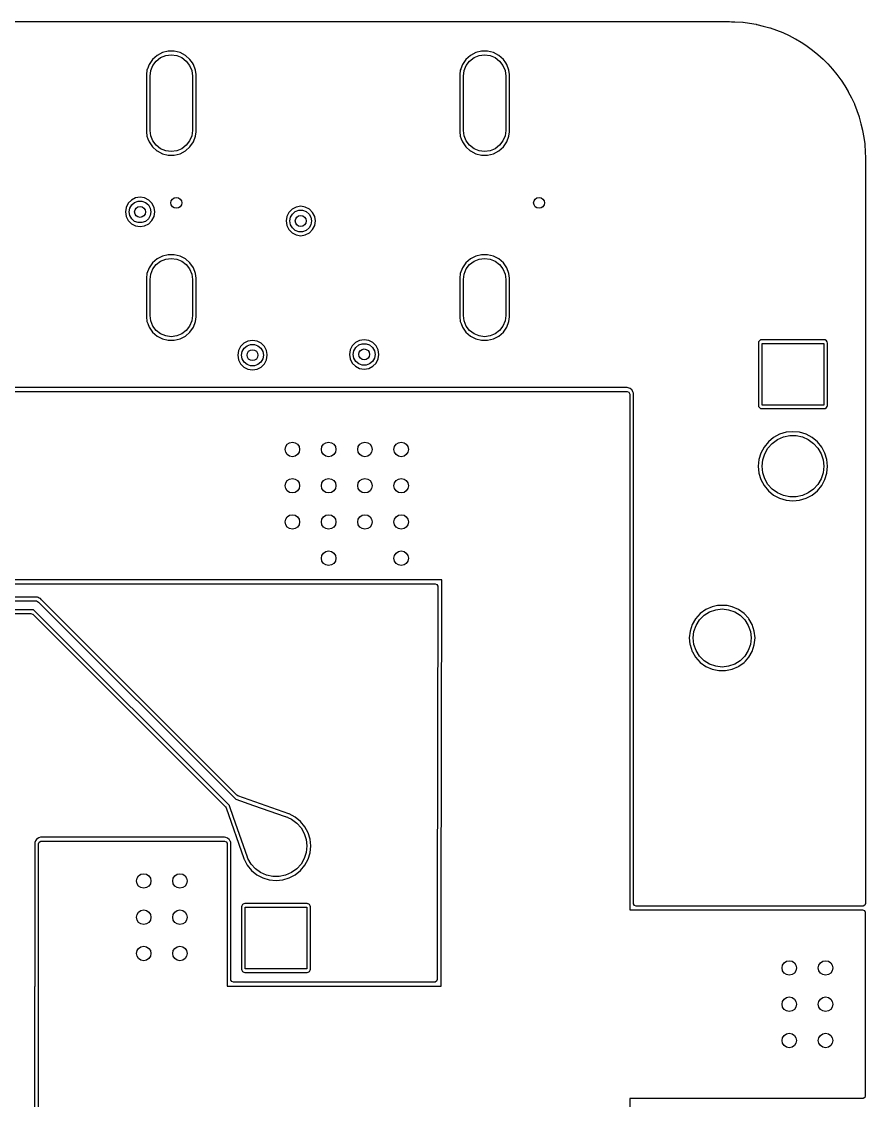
# Model space of a CAD drawing. Extents: x 107 to 211, y -135 to -72.
# Drawn here: x 187.73 to 211, y -101.25 to -71.5 of the extents above; entities that cross this region are included whole.
import ezdxf

# ---------------------------------------------------------------- set-up
doc = ezdxf.new("R2010")
doc.units = 0
doc.layers.add('BLACK', color=7, linetype='CONTINUOUS')

msp = doc.modelspace()

# ---------------------------------------------------------------- linework, layer by layer
at = {"layer": 'BLACK', "linetype": 'CONTINUOUS'}
for p, q in [((185.0795, -71.5005), (207.249089, -71.5005)), ((207.249089, -71.5005), (207.250905, -71.500545)), ((207.250905, -71.500545), (207.303078, -71.503107)), ((207.303078, -71.503107), (207.402672, -71.508)), ((207.402672, -71.508), (207.62313, -71.519555)), ((207.62313, -71.519555), (207.626597, -71.519902)), ((207.626597, -71.519902), (207.805372, -71.546421)), ((207.805372, -71.546421), (207.982656, -71.5745)), ((207.982656, -71.5745), (207.999091, -71.577103)), ((207.999091, -71.577103), (208.002271, -71.577751)), ((208.002271, -71.577751), (208.182425, -71.622877)), ((208.182425, -71.622877), (208.367305, -71.672415)), ((208.367305, -71.672415), (208.370151, -71.673305)), ((208.370151, -71.673305), (208.54698, -71.736575)), ((208.54698, -71.736575), (208.723916, -71.804495)), ((208.723916, -71.804495), (208.72644, -71.805574)), ((208.72644, -71.805574), (208.897266, -71.886368)), ((208.897266, -71.886368), (209.065282, -71.971977)), ((209.065282, -71.971977), (209.067507, -71.973208)), ((209.067507, -71.973208), (209.230199, -72.070722)), ((209.230199, -72.070722), (209.387962, -72.173174)), ((209.387962, -72.173174), (209.389833, -72.174473)), ((209.389833, -72.174473), (209.542557, -72.28774)), ((209.542557, -72.28774), (209.688622, -72.406022)), ((191.343727, -72.544022), (191.24927, -72.680867)), ((191.468185, -72.433763), (191.343727, -72.544022)), ((191.354064, -72.7093), (191.446904, -72.588308)), ((191.446904, -72.588308), (191.567896, -72.495468)), ((191.61541, -72.356494), (191.468185, -72.433763)), ((191.567896, -72.495468), (191.708794, -72.437106)), ((191.615412, -72.356493), (191.61541, -72.356494)), ((191.615415, -72.356492), (191.615412, -72.356493)), ((191.776858, -72.3167), (191.615415, -72.356492)), ((191.708794, -72.437106), (191.859996, -72.4172)), ((191.943134, -72.3167), (191.776858, -72.3167)), ((191.859996, -72.4172), (192.011198, -72.437106)), ((192.104577, -72.356492), (191.943134, -72.3167)), ((192.011198, -72.437106), (192.152096, -72.495468)), ((192.10458, -72.356493), (192.104577, -72.356492)), ((192.104581, -72.356494), (192.10458, -72.356493)), ((192.251806, -72.433763), (192.104581, -72.356494)), ((192.152096, -72.495468), (192.273088, -72.588308)), ((192.376264, -72.544022), (192.251806, -72.433763)), ((192.273088, -72.588308), (192.365928, -72.7093)), ((192.442582, -72.640101), (192.376264, -72.544022)), ((199.983731, -72.544022), (199.889274, -72.680867)), ((200.108189, -72.433763), (199.983731, -72.544022)), ((199.994068, -72.7093), (200.086908, -72.588308)), ((200.086908, -72.588308), (200.2079, -72.495468)), ((200.255414, -72.356494), (200.108189, -72.433763)), ((200.2079, -72.495468), (200.348798, -72.437106)), ((200.255416, -72.356493), (200.255414, -72.356494)), ((200.255419, -72.356492), (200.255416, -72.356493)), ((200.416862, -72.3167), (200.255419, -72.356492)), ((200.348798, -72.437106), (200.5, -72.4172)), ((200.583138, -72.3167), (200.416862, -72.3167)), ((200.5, -72.4172), (200.651202, -72.437106)), ((200.744581, -72.356492), (200.583138, -72.3167)), ((200.651202, -72.437106), (200.7921, -72.495468)), ((200.744584, -72.356493), (200.744581, -72.356492)), ((200.744585, -72.356494), (200.744584, -72.356493)), ((200.89181, -72.433763), (200.744585, -72.356494)), ((200.7921, -72.495468), (200.913092, -72.588308)), ((201.016268, -72.544022), (200.89181, -72.433763)), ((200.913092, -72.588308), (201.005932, -72.7093)), ((201.082586, -72.640101), (201.016268, -72.544022)), ((209.688622, -72.406022), (209.690166, -72.407345)), ((209.690166, -72.407345), (209.830578, -72.534607)), ((209.830578, -72.534607), (209.831871, -72.535838)), ((209.831871, -72.535838), (209.96416, -72.668127)), ((191.190307, -72.836346), (191.175296, -72.959974)), ((191.19031, -72.836335), (191.190307, -72.836346)), ((191.199776, -72.811376), (191.19031, -72.836335)), ((191.201779, -72.806092), (191.199776, -72.811376)), ((191.24927, -72.680867), (191.201779, -72.806092)), ((191.275796, -73.0014), (191.295702, -72.850198)), ((191.295702, -72.850198), (191.354064, -72.7093)), ((192.365928, -72.7093), (192.42429, -72.850198)), ((192.42429, -72.850198), (192.444196, -73.0014)), ((192.470721, -72.680867), (192.442582, -72.640101)), ((192.529683, -72.836337), (192.470721, -72.680867)), ((192.544696, -72.959982), (192.529683, -72.836337)), ((199.830311, -72.836346), (199.8153, -72.959974)), ((199.830314, -72.836335), (199.830311, -72.836346)), ((199.83978, -72.811376), (199.830314, -72.836335)), ((199.841783, -72.806092), (199.83978, -72.811376)), ((199.889274, -72.680867), (199.841783, -72.806092)), ((199.9158, -73.0014), (199.935706, -72.850198)), ((199.935706, -72.850198), (199.994068, -72.7093)), ((201.005932, -72.7093), (201.064294, -72.850198)), ((201.064294, -72.850198), (201.0842, -73.0014)), ((201.110725, -72.680867), (201.082586, -72.640101)), ((201.169687, -72.836337), (201.110725, -72.680867)), ((201.1847, -72.959982), (201.169687, -72.836337)), ((209.96416, -72.668127), (209.965394, -72.669423)), ((209.965394, -72.669423), (210.092649, -72.809827)), ((210.092649, -72.809827), (210.093976, -72.811376)), ((210.093976, -72.811376), (210.212259, -72.957442)), ((191.175296, -72.959974), (191.175296, -74.541425)), ((191.275796, -74.5), (191.275796, -73.0014)), ((192.444196, -73.0014), (192.444196, -74.5)), ((192.544696, -74.541418), (192.544696, -72.959982)), ((199.8153, -72.959974), (199.8153, -74.541425)), ((199.9158, -74.5), (199.9158, -73.0014)), ((201.0842, -73.0014), (201.0842, -74.5)), ((201.1847, -74.541418), (201.1847, -72.959982)), ((210.212259, -72.957442), (210.325512, -73.110146)), ((210.325512, -73.110146), (210.326824, -73.112036)), ((210.326824, -73.112036), (210.429277, -73.2698)), ((210.429277, -73.2698), (210.52679, -73.432491)), ((210.52679, -73.432491), (210.528021, -73.434716)), ((210.528021, -73.434716), (210.613635, -73.602742)), ((210.613635, -73.602742), (210.694414, -73.773535)), ((210.694414, -73.773535), (210.695509, -73.776096)), ((210.695509, -73.776096), (210.763423, -73.953015)), ((210.763423, -73.953015), (210.826685, -74.129821)), ((210.826685, -74.129821), (210.827588, -74.132711)), ((210.827588, -74.132711), (210.877122, -74.317573)), ((210.877122, -74.317573), (210.922242, -74.497704)), ((191.175296, -74.541425), (191.190307, -74.665053)), ((191.190307, -74.665053), (191.190308, -74.665058)), ((191.190308, -74.665058), (191.190309, -74.665063)), ((191.190309, -74.665063), (191.216207, -74.73335)), ((191.295702, -74.651202), (191.275796, -74.5)), ((191.354064, -74.7921), (191.295702, -74.651202)), ((192.42429, -74.651202), (192.365928, -74.7921)), ((192.444196, -74.5), (192.42429, -74.651202)), ((192.470721, -74.820533), (192.529683, -74.665063)), ((192.529683, -74.665063), (192.544695, -74.541425)), ((192.544695, -74.541425), (192.544696, -74.541418)), ((199.8153, -74.541425), (199.830311, -74.665053)), ((199.830311, -74.665053), (199.830312, -74.665058)), ((199.830312, -74.665058), (199.830313, -74.665063)), ((199.830313, -74.665063), (199.856211, -74.73335)), ((199.935706, -74.651202), (199.9158, -74.5)), ((199.994068, -74.7921), (199.935706, -74.651202)), ((201.064294, -74.651202), (201.005932, -74.7921)), ((201.0842, -74.5), (201.064294, -74.651202)), ((201.110725, -74.820533), (201.169687, -74.665063)), ((201.169687, -74.665063), (201.1847, -74.541418)), ((210.922242, -74.497704), (210.922895, -74.500907)), ((210.922895, -74.500907), (210.95358, -74.694637)), ((191.216207, -74.73335), (191.24927, -74.820532)), ((191.24927, -74.820532), (191.343727, -74.957377)), ((191.343727, -74.957377), (191.466056, -75.06575)), ((191.446904, -74.913092), (191.354064, -74.7921)), ((191.567896, -75.005932), (191.446904, -74.913092)), ((192.273088, -74.913092), (192.152096, -75.005932)), ((192.251807, -75.067636), (192.376266, -74.957375)), ((192.365928, -74.7921), (192.273088, -74.913092)), ((192.376266, -74.957375), (192.470721, -74.820533)), ((199.856211, -74.73335), (199.889274, -74.820532)), ((199.889274, -74.820532), (199.983731, -74.957377)), ((199.983731, -74.957377), (200.10606, -75.06575)), ((200.086908, -74.913092), (199.994068, -74.7921)), ((200.2079, -75.005932), (200.086908, -74.913092)), ((200.913092, -74.913092), (200.7921, -75.005932)), ((200.891811, -75.067636), (201.01627, -74.957375)), ((201.005932, -74.7921), (200.913092, -74.913092)), ((201.01627, -74.957375), (201.110725, -74.820533)), ((210.95358, -74.694637), (210.980094, -74.873383)), ((210.980094, -74.873383), (210.980444, -74.876877)), ((210.980444, -74.876877), (210.992012, -75.097596)), ((191.466056, -75.06575), (191.468185, -75.067636)), ((191.468185, -75.067636), (191.615415, -75.144908)), ((191.708794, -75.064294), (191.567896, -75.005932)), ((191.615415, -75.144908), (191.776858, -75.1847)), ((191.859996, -75.0842), (191.708794, -75.064294)), ((191.776858, -75.1847), (191.776862, -75.1847)), ((191.776862, -75.1847), (191.94313, -75.1847)), ((192.011198, -75.064294), (191.859996, -75.0842)), ((191.94313, -75.1847), (191.943134, -75.1847)), ((191.943134, -75.1847), (192.104577, -75.144908)), ((192.152096, -75.005932), (192.011198, -75.064294)), ((192.104577, -75.144908), (192.251807, -75.067636)), ((200.10606, -75.06575), (200.108189, -75.067636)), ((200.108189, -75.067636), (200.255419, -75.144908)), ((200.348798, -75.064294), (200.2079, -75.005932)), ((200.255419, -75.144908), (200.416862, -75.1847)), ((200.5, -75.0842), (200.348798, -75.064294)), ((200.416862, -75.1847), (200.416866, -75.1847)), ((200.416866, -75.1847), (200.583134, -75.1847)), ((200.651202, -75.064294), (200.5, -75.0842)), ((200.583134, -75.1847), (200.583138, -75.1847)), ((200.583138, -75.1847), (200.744581, -75.144908)), ((200.7921, -75.005932), (200.651202, -75.064294)), ((200.744581, -75.144908), (200.891811, -75.067636)), ((210.992012, -75.097596), (210.999455, -75.249095)), ((210.999455, -75.249095), (210.9995, -75.250911)), ((210.9995, -75.250911), (210.9995, -95.8205)), ((190.761656, -76.421951), (190.671951, -76.511656)), ((190.874698, -76.364353), (190.761656, -76.421951)), ((190.85, -76.490192), (190.947906, -76.454558)), ((191, -76.344508), (190.874698, -76.364353)), ((190.947906, -76.454558), (191.052094, -76.454558)), ((191.125301, -76.364353), (191, -76.344508)), ((191.052094, -76.454558), (191.15, -76.490192)), ((191.125302, -76.364353), (191.125301, -76.364353)), ((191.125304, -76.364354), (191.125302, -76.364353)), ((191.238342, -76.42195), (191.125304, -76.364354)), ((191.32805, -76.511658), (191.238342, -76.42195)), ((190.614353, -76.624698), (190.594508, -76.75)), ((190.594508, -76.75), (190.614353, -76.875301)), ((190.671951, -76.511656), (190.614353, -76.624698)), ((190.7, -76.75), (190.718092, -76.647394)), ((190.718092, -76.852606), (190.7, -76.75)), ((190.718092, -76.647394), (190.770187, -76.557164)), ((190.770187, -76.557164), (190.85, -76.490192)), ((191.15, -76.490192), (191.229813, -76.557164)), ((191.229813, -76.557164), (191.281908, -76.647394)), ((191.281908, -76.647394), (191.3, -76.75)), ((191.3, -76.75), (191.281908, -76.852606)), ((191.385646, -76.624696), (191.32805, -76.511658)), ((191.405492, -76.75), (191.385646, -76.624696)), ((191.385646, -76.875304), (191.405492, -76.75)), ((195.191654, -76.671951), (195.101949, -76.761656)), ((195.304696, -76.614353), (195.191654, -76.671951)), ((195.200185, -76.807164), (195.279998, -76.740192)), ((195.279998, -76.740192), (195.377904, -76.704558)), ((195.429998, -76.594508), (195.304696, -76.614353)), ((195.377904, -76.704558), (195.482092, -76.704558)), ((195.555299, -76.614353), (195.429998, -76.594508)), ((195.482092, -76.704558), (195.579998, -76.740192)), ((195.5553, -76.614353), (195.555299, -76.614353)), ((195.555302, -76.614354), (195.5553, -76.614353)), ((195.66834, -76.67195), (195.555302, -76.614354)), ((195.579998, -76.740192), (195.659811, -76.807164)), ((195.758048, -76.761658), (195.66834, -76.67195)), ((190.614353, -76.875301), (190.614353, -76.875302)), ((190.614353, -76.875302), (190.614354, -76.875304)), ((190.614354, -76.875304), (190.67195, -76.988342)), ((190.67195, -76.988342), (190.761658, -77.07805)), ((190.770187, -76.942836), (190.718092, -76.852606)), ((190.85, -77.009808), (190.770187, -76.942836)), ((190.947906, -77.045442), (190.85, -77.009808)), ((191.052094, -77.045442), (190.947906, -77.045442)), ((191.15, -77.009808), (191.052094, -77.045442)), ((191.229813, -76.942836), (191.15, -77.009808)), ((191.281908, -76.852606), (191.229813, -76.942836)), ((191.238342, -77.07805), (191.316392, -77)), ((191.316392, -77), (191.32805, -76.988342)), ((191.32805, -76.988342), (191.385646, -76.875304)), ((195.044351, -76.874698), (195.024506, -77)), ((195.024506, -77), (195.044351, -77.125301)), ((195.101949, -76.761656), (195.044351, -76.874698)), ((195.129998, -77), (195.14809, -76.897394)), ((195.14809, -77.102606), (195.129998, -77)), ((195.14809, -76.897394), (195.200185, -76.807164)), ((195.659811, -76.807164), (195.711906, -76.897394)), ((195.711906, -76.897394), (195.729998, -77)), ((195.729998, -77), (195.711906, -77.102606)), ((195.815644, -76.874696), (195.758048, -76.761658)), ((195.83549, -77), (195.815644, -76.874696)), ((195.815644, -77.125304), (195.83549, -77)), ((190.761658, -77.07805), (190.874696, -77.135646)), ((190.874696, -77.135646), (191, -77.155492)), ((191, -77.155492), (191.125304, -77.135646)), ((191.125304, -77.135646), (191.238342, -77.07805)), ((195.044351, -77.125301), (195.044351, -77.125302)), ((195.044351, -77.125302), (195.044352, -77.125304)), ((195.044352, -77.125304), (195.101948, -77.238342)), ((195.101948, -77.238342), (195.191656, -77.32805)), ((195.200185, -77.192836), (195.14809, -77.102606)), ((195.191656, -77.32805), (195.304694, -77.385646)), ((195.279998, -77.259808), (195.200185, -77.192836)), ((195.377904, -77.295442), (195.279998, -77.259808)), ((195.482092, -77.295442), (195.377904, -77.295442)), ((195.579998, -77.259808), (195.482092, -77.295442)), ((195.555302, -77.385646), (195.66834, -77.32805)), ((195.659811, -77.192836), (195.579998, -77.259808)), ((195.711906, -77.102606), (195.659811, -77.192836)), ((195.66834, -77.32805), (195.758048, -77.238342)), ((195.758048, -77.238342), (195.815644, -77.125304)), ((195.304694, -77.385646), (195.429998, -77.405492)), ((195.429998, -77.405492), (195.555302, -77.385646)), ((191.776858, -77.9307), (191.615415, -77.970492)), ((191.943134, -77.9307), (191.776858, -77.9307)), ((192.104577, -77.970492), (191.943134, -77.9307)), ((200.416862, -77.9307), (200.255419, -77.970492)), ((200.583138, -77.9307), (200.416862, -77.9307)), ((200.744581, -77.970492), (200.583138, -77.9307)), ((191.343727, -78.158022), (191.24927, -78.294867)), ((191.468185, -78.047763), (191.343727, -78.158022)), ((191.354064, -78.3233), (191.446904, -78.202308)), ((191.446904, -78.202308), (191.567896, -78.109468)), ((191.61541, -77.970494), (191.468185, -78.047763)), ((191.567896, -78.109468), (191.708794, -78.051106)), ((191.615412, -77.970493), (191.61541, -77.970494)), ((191.615415, -77.970492), (191.615412, -77.970493)), ((191.708794, -78.051106), (191.859996, -78.0312)), ((191.859996, -78.0312), (192.011198, -78.051106)), ((192.011198, -78.051106), (192.152096, -78.109468)), ((192.10458, -77.970493), (192.104577, -77.970492)), ((192.104581, -77.970494), (192.10458, -77.970493)), ((192.251806, -78.047763), (192.104581, -77.970494)), ((192.152096, -78.109468), (192.273088, -78.202308)), ((192.376264, -78.158022), (192.251806, -78.047763)), ((192.273088, -78.202308), (192.365928, -78.3233)), ((192.376266, -78.158025), (192.376264, -78.158022)), ((192.470721, -78.294867), (192.376266, -78.158025)), ((199.983731, -78.158022), (199.889274, -78.294867)), ((200.108189, -78.047763), (199.983731, -78.158022)), ((199.994068, -78.3233), (200.086908, -78.202308)), ((200.086908, -78.202308), (200.2079, -78.109468)), ((200.255414, -77.970494), (200.108189, -78.047763)), ((200.2079, -78.109468), (200.348798, -78.051106)), ((200.255416, -77.970493), (200.255414, -77.970494)), ((200.255419, -77.970492), (200.255416, -77.970493)), ((200.348798, -78.051106), (200.5, -78.0312)), ((200.5, -78.0312), (200.651202, -78.051106)), ((200.651202, -78.051106), (200.7921, -78.109468)), ((200.744584, -77.970493), (200.744581, -77.970492)), ((200.744585, -77.970494), (200.744584, -77.970493)), ((200.89181, -78.047763), (200.744585, -77.970494)), ((200.7921, -78.109468), (200.913092, -78.202308)), ((201.016268, -78.158022), (200.89181, -78.047763)), ((200.913092, -78.202308), (201.005932, -78.3233)), ((201.01627, -78.158025), (201.016268, -78.158022)), ((201.110725, -78.294867), (201.01627, -78.158025)), ((191.190307, -78.450346), (191.175296, -78.573974)), ((191.19031, -78.450335), (191.190307, -78.450346)), ((191.24927, -78.294867), (191.19031, -78.450335)), ((191.275796, -78.6154), (191.295702, -78.464198)), ((191.295702, -78.464198), (191.354064, -78.3233)), ((192.365928, -78.3233), (192.42429, -78.464198)), ((192.42429, -78.464198), (192.444196, -78.6154)), ((192.529683, -78.450337), (192.470721, -78.294867)), ((192.544696, -78.573982), (192.529683, -78.450337)), ((199.830311, -78.450346), (199.8153, -78.573974)), ((199.830314, -78.450335), (199.830311, -78.450346)), ((199.889274, -78.294867), (199.830314, -78.450335)), ((199.9158, -78.6154), (199.935706, -78.464198)), ((199.935706, -78.464198), (199.994068, -78.3233)), ((201.005932, -78.3233), (201.064294, -78.464198)), ((201.064294, -78.464198), (201.0842, -78.6154)), ((201.169687, -78.450337), (201.110725, -78.294867)), ((201.1847, -78.573982), (201.169687, -78.450337)), ((191.175296, -78.573974), (191.175296, -79.647425)), ((191.275796, -79.606), (191.275796, -78.6154)), ((192.444196, -78.6154), (192.444196, -79.606)), ((192.544696, -79.647418), (192.544696, -78.573982)), ((199.8153, -78.573974), (199.8153, -79.647425)), ((199.9158, -79.606), (199.9158, -78.6154)), ((201.0842, -78.6154), (201.0842, -79.606)), ((201.1847, -79.647418), (201.1847, -78.573982)), ((191.175296, -79.647425), (191.190307, -79.771053)), ((191.295702, -79.757202), (191.275796, -79.606)), ((192.444196, -79.606), (192.42429, -79.757202)), ((192.529683, -79.771063), (192.544695, -79.647425)), ((192.544695, -79.647425), (192.544696, -79.647418)), ((199.8153, -79.647425), (199.830311, -79.771053)), ((199.935706, -79.757202), (199.9158, -79.606)), ((201.0842, -79.606), (201.064294, -79.757202)), ((201.169687, -79.771063), (201.1847, -79.647418)), ((191.190307, -79.771053), (191.190308, -79.771058)), ((191.190308, -79.771058), (191.190309, -79.771063)), ((191.190309, -79.771063), (191.211921, -79.828048)), ((191.211921, -79.828048), (191.24927, -79.926532)), ((191.24927, -79.926532), (191.343727, -80.063377)), ((191.354064, -79.8981), (191.295702, -79.757202)), ((191.446904, -80.019092), (191.354064, -79.8981)), ((191.567896, -80.111932), (191.446904, -80.019092)), ((192.273088, -80.019092), (192.152096, -80.111932)), ((192.365928, -79.8981), (192.273088, -80.019092)), ((192.42429, -79.757202), (192.365928, -79.8981)), ((192.376266, -80.063375), (192.470721, -79.926533)), ((192.470721, -79.926533), (192.529683, -79.771063)), ((199.830311, -79.771053), (199.830312, -79.771058)), ((199.830312, -79.771058), (199.830313, -79.771063)), ((199.830313, -79.771063), (199.851925, -79.828048)), ((199.851925, -79.828048), (199.889274, -79.926532)), ((199.889274, -79.926532), (199.983731, -80.063377)), ((199.994068, -79.8981), (199.935706, -79.757202)), ((200.086908, -80.019092), (199.994068, -79.8981)), ((200.2079, -80.111932), (200.086908, -80.019092)), ((200.913092, -80.019092), (200.7921, -80.111932)), ((201.005932, -79.8981), (200.913092, -80.019092)), ((201.064294, -79.757202), (201.005932, -79.8981)), ((201.01627, -80.063375), (201.110725, -79.926533)), ((201.110725, -79.926533), (201.169687, -79.771063)), ((191.343727, -80.063377), (191.468185, -80.173636)), ((191.468185, -80.173636), (191.615415, -80.250908)), ((191.708794, -80.170294), (191.567896, -80.111932)), ((191.615415, -80.250908), (191.776858, -80.2907)), ((191.859996, -80.1902), (191.708794, -80.170294)), ((191.776858, -80.2907), (191.776862, -80.2907)), ((191.776862, -80.2907), (191.94313, -80.2907)), ((192.011198, -80.170294), (191.859996, -80.1902)), ((191.94313, -80.2907), (191.943134, -80.2907)), ((191.943134, -80.2907), (192.104577, -80.250908)), ((192.152096, -80.111932), (192.011198, -80.170294)), ((192.104577, -80.250908), (192.251807, -80.173636)), ((192.251807, -80.173636), (192.376266, -80.063375)), ((193.974698, -80.314353), (193.861656, -80.371951)), ((194.1, -80.294508), (193.974698, -80.314353)), ((194.225301, -80.314353), (194.1, -80.294508)), ((194.225302, -80.314353), (194.225301, -80.314353)), ((194.225304, -80.314354), (194.225302, -80.314353)), ((194.338342, -80.37195), (194.225304, -80.314354)), ((197.054696, -80.293753), (196.941654, -80.351351)), ((197.179998, -80.273908), (197.054696, -80.293753)), ((197.305299, -80.293753), (197.179998, -80.273908)), ((197.3053, -80.293753), (197.305299, -80.293753)), ((197.305302, -80.293754), (197.3053, -80.293753)), ((197.41834, -80.35135), (197.305302, -80.293754)), ((199.983731, -80.063377), (200.108189, -80.173636)), ((200.108189, -80.173636), (200.255419, -80.250908)), ((200.348798, -80.170294), (200.2079, -80.111932)), ((200.255419, -80.250908), (200.416862, -80.2907)), ((200.5, -80.1902), (200.348798, -80.170294)), ((200.416862, -80.2907), (200.416866, -80.2907)), ((200.416866, -80.2907), (200.583134, -80.2907)), ((200.651202, -80.170294), (200.5, -80.1902)), ((200.583134, -80.2907), (200.583138, -80.2907)), ((200.583138, -80.2907), (200.744581, -80.250908)), ((200.7921, -80.111932), (200.651202, -80.170294)), ((200.744581, -80.250908), (200.891811, -80.173636)), ((200.891811, -80.173636), (201.01627, -80.063375)), ((208.077542, -80.302543), (208.055331, -80.335786)), ((208.077545, -80.30254), (208.077542, -80.302543)), ((208.110784, -80.280331), (208.077545, -80.30254)), ((208.140102, -80.2745), (208.110784, -80.280331)), ((209.859897, -80.2745), (208.140102, -80.2745)), ((209.859899, -80.2745), (209.859897, -80.2745)), ((209.871559, -80.276819), (209.859899, -80.2745)), ((209.889211, -80.28033), (209.871559, -80.276819)), ((209.889213, -80.280331), (209.889211, -80.28033)), ((209.922456, -80.302542), (209.889213, -80.280331)), ((209.922459, -80.302545), (209.922456, -80.302542)), ((209.944668, -80.335784), (209.922459, -80.302545)), ((193.714353, -80.574698), (193.694508, -80.7)), ((193.771951, -80.461656), (193.714353, -80.574698)), ((193.861656, -80.371951), (193.771951, -80.461656)), ((193.8, -80.7), (193.818092, -80.597394)), ((193.818092, -80.597394), (193.870187, -80.507164)), ((193.870187, -80.507164), (193.95, -80.440192)), ((193.95, -80.440192), (194.047906, -80.404558)), ((194.047906, -80.404558), (194.152094, -80.404558)), ((194.152094, -80.404558), (194.25, -80.440192)), ((194.25, -80.440192), (194.329813, -80.507164)), ((194.329813, -80.507164), (194.381908, -80.597394)), ((194.42805, -80.461658), (194.338342, -80.37195)), ((194.381908, -80.597394), (194.4, -80.7)), ((194.485646, -80.574696), (194.42805, -80.461658)), ((194.502229, -80.6794), (194.485646, -80.574696)), ((196.794351, -80.554098), (196.774506, -80.6794)), ((196.851949, -80.441056), (196.794351, -80.554098)), ((196.941654, -80.351351), (196.851949, -80.441056)), ((196.879998, -80.6794), (196.89809, -80.576794)), ((196.89809, -80.576794), (196.950185, -80.486564)), ((196.950185, -80.486564), (197.029998, -80.419592)), ((197.029998, -80.419592), (197.127904, -80.383958)), ((197.127904, -80.383958), (197.232092, -80.383958)), ((197.232092, -80.383958), (197.329998, -80.419592)), ((197.329998, -80.419592), (197.409811, -80.486564)), ((197.409811, -80.486564), (197.461906, -80.576794)), ((197.508048, -80.441058), (197.41834, -80.35135)), ((197.461906, -80.576794), (197.479998, -80.6794)), ((197.565644, -80.554096), (197.508048, -80.441058)), ((197.58549, -80.6794), (197.565644, -80.554096)), ((208.05533, -80.335788), (208.0495, -80.365102)), ((208.0495, -80.365102), (208.0495, -82.084897)), ((208.055331, -80.335786), (208.05533, -80.335788)), ((208.15, -82.075), (208.15, -80.375)), ((208.15, -80.375), (209.85, -80.375)), ((209.85, -80.375), (209.85, -82.075)), ((209.944668, -80.335786), (209.944668, -80.335784)), ((209.944669, -80.335787), (209.944668, -80.335786)), ((209.950499, -80.365102), (209.944669, -80.335787)), ((209.9505, -82.084899), (209.950499, -80.365102)), ((193.694508, -80.7), (193.714353, -80.825301)), ((193.714353, -80.825301), (193.714353, -80.825302)), ((193.714353, -80.825302), (193.714354, -80.825304)), ((193.714354, -80.825304), (193.77195, -80.938342)), ((193.818092, -80.802606), (193.8, -80.7)), ((193.870187, -80.892836), (193.818092, -80.802606)), ((193.95, -80.959808), (193.870187, -80.892836)), ((194.329813, -80.892836), (194.25, -80.959808)), ((194.381908, -80.802606), (194.329813, -80.892836)), ((194.4, -80.7), (194.381908, -80.802606)), ((194.42805, -80.938342), (194.485646, -80.825304)), ((194.485646, -80.825304), (194.505492, -80.7)), ((194.505492, -80.7), (194.502229, -80.6794)), ((196.774506, -80.6794), (196.794351, -80.804701)), ((196.794351, -80.804701), (196.794351, -80.804702)), ((196.794351, -80.804702), (196.794352, -80.804704)), ((196.794352, -80.804704), (196.851948, -80.917742)), ((196.851948, -80.917742), (196.941656, -81.00745)), ((196.89809, -80.782006), (196.879998, -80.6794)), ((196.950185, -80.872236), (196.89809, -80.782006)), ((197.029998, -80.939208), (196.950185, -80.872236)), ((197.409811, -80.872236), (197.329998, -80.939208)), ((197.461906, -80.782006), (197.409811, -80.872236)), ((197.41834, -81.00745), (197.508048, -80.917742)), ((197.479998, -80.6794), (197.461906, -80.782006)), ((197.508048, -80.917742), (197.565644, -80.804704)), ((197.565644, -80.804704), (197.58549, -80.6794)), ((193.77195, -80.938342), (193.861658, -81.02805)), ((193.861658, -81.02805), (193.974696, -81.085646)), ((194.047906, -80.995442), (193.95, -80.959808)), ((193.974696, -81.085646), (194.1, -81.105492)), ((194.152094, -80.995442), (194.047906, -80.995442)), ((194.1, -81.105492), (194.225304, -81.085646)), ((194.25, -80.959808), (194.152094, -80.995442)), ((194.225304, -81.085646), (194.338342, -81.02805)), ((194.338342, -81.02805), (194.42805, -80.938342)), ((196.941656, -81.00745), (197.054694, -81.065046)), ((197.127904, -80.974842), (197.029998, -80.939208)), ((197.054694, -81.065046), (197.179998, -81.084892)), ((197.232092, -80.974842), (197.127904, -80.974842)), ((197.179998, -81.084892), (197.305302, -81.065046)), ((197.329998, -80.939208), (197.232092, -80.974842)), ((197.305302, -81.065046), (197.41834, -81.00745)), ((182.799115, -81.7), (204.426, -81.7)), ((204.426, -81.5945), (182.978498, -81.5945)), ((204.426003, -81.5945), (204.426, -81.5945)), ((204.426, -81.7), (204.473566, -81.717313)), ((204.462082, -81.600862), (204.426003, -81.5945)), ((204.509649, -81.618175), (204.462082, -81.600862)), ((204.473566, -81.717313), (204.498876, -81.76115)), ((204.498876, -81.76115), (204.5, -81.774)), ((204.5, -81.774), (204.5, -81.9)), ((204.50965, -81.618176), (204.509649, -81.618175)), ((204.56103, -81.658319), (204.50965, -81.618176)), ((204.564931, -81.664562), (204.56103, -81.658319)), ((204.590241, -81.708399), (204.564931, -81.664562)), ((204.602398, -81.746955), (204.590241, -81.708399)), ((204.603974, -81.751954), (204.602398, -81.746955)), ((204.603975, -81.75196), (204.603974, -81.751954)), ((204.605299, -81.7671), (204.603975, -81.75196)), ((204.6055, -81.771698), (204.605299, -81.7671)), ((204.6055, -82.084897), (204.6055, -81.771698)), ((204.5, -81.9), (204.5, -96)), ((204.6055, -83.765), (204.6055, -82.084897)), ((208.0495, -82.084897), (208.055331, -82.114215)), ((208.055331, -82.114215), (208.07754, -82.147454)), ((209.85, -82.075), (208.15, -82.075)), ((209.922457, -82.147457), (209.944669, -82.114213)), ((209.944669, -82.114213), (209.9505, -82.084899)), ((208.07754, -82.147454), (208.077542, -82.147456)), ((208.077542, -82.147456), (208.077543, -82.147457)), ((208.077543, -82.147457), (208.110787, -82.169669)), ((208.110787, -82.169669), (208.140101, -82.1755)), ((208.140101, -82.1755), (209.859898, -82.175499)), ((209.859898, -82.175499), (209.889213, -82.169669)), ((209.889213, -82.169669), (209.889214, -82.169668)), ((209.889214, -82.169668), (209.889215, -82.169668)), ((209.889215, -82.169668), (209.922454, -82.147459)), ((209.922453, -82.147459), (209.922457, -82.147457)), ((209.922454, -82.147459), (209.922453, -82.147459)), ((208.469373, -82.970865), (208.324643, -83.089643)), ((208.469382, -82.970859), (208.469373, -82.970865)), ((208.634494, -82.882605), (208.469382, -82.970859)), ((208.575, -83.028878), (208.737336, -82.956602)), ((208.813667, -82.828253), (208.634494, -82.882605)), ((208.737336, -82.956602), (208.911151, -82.919656)), ((209, -82.809901), (208.813667, -82.828253)), ((208.911151, -82.919656), (209.088849, -82.919656)), ((209.186332, -82.828253), (209, -82.809901)), ((209.088849, -82.919656), (209.262664, -82.956602)), ((209.365505, -82.882605), (209.186332, -82.828253)), ((209.262664, -82.956602), (209.425, -83.028878)), ((209.530617, -82.970859), (209.365505, -82.882605)), ((209.530622, -82.970862), (209.530617, -82.970859)), ((209.530625, -82.970864), (209.530622, -82.970862)), ((209.675357, -83.089643), (209.530625, -82.970864)), ((208.205859, -83.234382), (208.117605, -83.399494)), ((208.205865, -83.234373), (208.205859, -83.234382)), ((208.324643, -83.089643), (208.205865, -83.234373)), ((208.223486, -83.419274), (208.312336, -83.265383)), ((208.312336, -83.265383), (208.431239, -83.133327)), ((208.431239, -83.133327), (208.575, -83.028878)), ((209.425, -83.028878), (209.568761, -83.133327)), ((209.568761, -83.133327), (209.687664, -83.265383)), ((209.794136, -83.234375), (209.675357, -83.089643)), ((209.687664, -83.265383), (209.776514, -83.419274)), ((209.794138, -83.23438), (209.794136, -83.234375)), ((209.79414, -83.234382), (209.794138, -83.23438)), ((209.882394, -83.399494), (209.79414, -83.234382)), ((208.063253, -83.578667), (208.044901, -83.765)), ((208.117605, -83.399494), (208.063253, -83.578667)), ((208.15, -83.765), (208.168575, -83.588275)), ((208.168575, -83.588275), (208.223486, -83.419274)), ((209.776514, -83.419274), (209.831425, -83.588275)), ((209.831425, -83.588275), (209.85, -83.765)), ((209.882394, -83.399496), (209.882394, -83.399494)), ((209.882396, -83.399499), (209.882394, -83.399496)), ((209.936747, -83.578669), (209.882396, -83.399499)), ((209.955099, -83.765), (209.936747, -83.578669)), ((204.6055, -88.499998), (204.6055, -83.765)), ((208.044901, -83.765), (208.063253, -83.951332)), ((208.168575, -83.941725), (208.15, -83.765)), ((209.85, -83.765), (209.831425, -83.941725)), ((209.936747, -83.951331), (209.955099, -83.765)), ((208.063253, -83.951332), (208.117605, -84.130505)), ((208.117605, -84.130505), (208.205859, -84.295617)), ((208.223486, -84.110726), (208.168575, -83.941725)), ((208.312336, -84.264617), (208.223486, -84.110726)), ((209.776514, -84.110726), (209.687664, -84.264617)), ((209.831425, -83.941725), (209.776514, -84.110726)), ((209.794136, -84.295625), (209.882396, -84.130501)), ((209.882396, -84.130501), (209.936747, -83.951331)), ((208.205859, -84.295617), (208.205862, -84.295622)), ((208.205862, -84.295622), (208.205864, -84.295625)), ((208.205864, -84.295625), (208.324643, -84.440357)), ((208.431239, -84.396673), (208.312336, -84.264617)), ((208.324643, -84.440357), (208.469375, -84.559136)), ((208.575, -84.501122), (208.431239, -84.396673)), ((209.568761, -84.396673), (209.425, -84.501122)), ((209.530625, -84.559136), (209.675357, -84.440357)), ((209.687664, -84.264617), (209.568761, -84.396673)), ((209.675357, -84.440357), (209.794136, -84.295625)), ((208.469375, -84.559136), (208.46938, -84.559138)), ((208.46938, -84.559138), (208.469382, -84.55914)), ((208.469382, -84.55914), (208.634494, -84.647394)), ((208.737336, -84.573398), (208.575, -84.501122)), ((208.634494, -84.647394), (208.634496, -84.647394)), ((208.634496, -84.647394), (208.634499, -84.647396)), ((208.634499, -84.647396), (208.813669, -84.701747)), ((208.911151, -84.610344), (208.737336, -84.573398)), ((208.813669, -84.701747), (209, -84.720099)), ((209.088849, -84.610344), (208.911151, -84.610344)), ((209, -84.720099), (209.186331, -84.701747)), ((209.262664, -84.573398), (209.088849, -84.610344)), ((209.186331, -84.701747), (209.365501, -84.647396)), ((209.425, -84.501122), (209.262664, -84.573398)), ((209.365501, -84.647396), (209.530625, -84.559136)), ((199.318721, -86.9), (177.670461, -86.9)), ((177.670461, -87.0055), (199.138851, -87.0055)), ((199.138851, -87.0055), (199.186417, -87.022813)), ((199.186417, -87.022813), (199.211727, -87.06665)), ((199.212851, -87.079652), (199.1945, -95.999891)), ((199.211727, -87.06665), (199.212851, -87.079652)), ((199.3, -96), (199.318722, -86.9)), ((199.318722, -86.9), (199.318721, -86.9)), ((188.075568, -87.3745), (175.224057, -87.3745)), ((188.09472, -87.371979), (188.075568, -87.3745)), ((188.102934, -87.369777), (188.09472, -87.371979)), ((188.102935, -87.369777), (188.102934, -87.369777)), ((188.123474, -87.373031), (188.102935, -87.369777)), ((188.126998, -87.373589), (188.123474, -87.373031)), ((188.138573, -87.3745), (188.126998, -87.373589)), ((188.162931, -87.3745), (188.138573, -87.3745)), ((188.162932, -87.3745), (188.162931, -87.3745)), ((188.1707, -87.377958), (188.162932, -87.3745)), ((188.189213, -87.383442), (188.1707, -87.377958)), ((188.191505, -87.383805), (188.189213, -87.383442)), ((188.197616, -87.384773), (188.191505, -87.383805)), ((188.197619, -87.384774), (188.197616, -87.384773)), ((188.218047, -87.398041), (188.197619, -87.384774)), ((188.228252, -87.403582), (188.218047, -87.398041)), ((188.250504, -87.413489), (188.228252, -87.403582)), ((188.250508, -87.413492), (188.250504, -87.413489)), ((188.277988, -87.444011), (188.250508, -87.413492)), ((188.279321, -87.445416), (188.277988, -87.444011)), ((193.671109, -92.837203), (188.279321, -87.445416)), ((188.063224, -87.725), (175.1, -87.725)), ((175.151776, -87.475), (188.115, -87.475)), ((193.462203, -93.123979), (188.063224, -87.725)), ((188.115, -87.475), (188.137093, -87.478176)), ((188.137093, -87.478176), (188.141571, -87.477856)), ((188.141571, -87.477856), (188.143967, -87.479164)), ((188.143967, -87.479164), (188.150217, -87.480063)), ((188.150217, -87.480063), (188.176244, -87.49679)), ((188.176244, -87.49679), (188.203388, -87.511612)), ((188.203388, -87.511612), (193.638461, -92.946685)), ((206.597213, -87.715762), (206.44406, -87.827034)), ((206.597221, -87.715758), (206.597213, -87.715762)), ((206.770164, -87.638758), (206.597221, -87.715758)), ((206.70285, -87.779133), (206.871961, -87.719958)), ((206.770166, -87.638757), (206.770164, -87.638758)), ((206.922883, -87.606297), (206.770166, -87.638757)), ((206.871961, -87.719958), (207.05, -87.699898)), ((206.955343, -87.599398), (206.922883, -87.606297)), ((207.144657, -87.599398), (206.955343, -87.599398)), ((207.05, -87.699898), (207.228039, -87.719958)), ((207.184016, -87.607763), (207.144657, -87.599398)), ((207.329833, -87.638757), (207.184016, -87.607763)), ((207.228039, -87.719958), (207.39715, -87.779133)), ((207.329835, -87.638758), (207.329833, -87.638757)), ((207.50278, -87.715758), (207.329835, -87.638758)), ((207.502787, -87.715762), (207.50278, -87.715758)), ((207.655939, -87.827034), (207.502787, -87.715762)), ((175.139432, -87.8255), (187.990942, -87.8255)), ((187.990942, -87.8255), (188.038508, -87.842813)), ((188.038508, -87.842813), (188.043268, -87.847174)), ((188.043268, -87.847174), (193.352203, -93.156108)), ((206.317385, -87.967723), (206.222727, -88.131676)), ((206.44406, -87.827034), (206.317385, -87.967723)), ((206.329135, -88.152848), (206.424457, -88.001144)), ((206.424457, -88.001144), (206.551146, -87.874455)), ((206.551146, -87.874455), (206.70285, -87.779133)), ((207.39715, -87.779133), (207.548854, -87.874455)), ((207.548854, -87.874455), (207.675543, -88.001144)), ((207.771932, -87.955859), (207.655939, -87.827034)), ((207.675543, -88.001144), (207.770865, -88.152848)), ((207.782614, -87.967723), (207.771932, -87.955859)), ((207.877271, -88.131673), (207.782614, -87.967723)), ((206.164228, -88.311721), (206.144439, -88.499998)), ((206.164229, -88.311715), (206.164228, -88.311719)), ((206.164228, -88.311719), (206.164228, -88.311721)), ((206.222727, -88.131676), (206.164229, -88.311715)), ((206.2499, -88.499998), (206.26996, -88.321959)), ((206.26996, -88.321959), (206.329135, -88.152848)), ((207.770865, -88.152848), (207.83004, -88.321959)), ((207.83004, -88.321959), (207.8501, -88.499998)), ((207.935772, -88.311721), (207.877271, -88.131673)), ((207.955561, -88.499998), (207.935772, -88.311721)), ((204.6055, -95.8205), (204.6055, -88.499998)), ((206.144439, -88.499998), (206.162512, -88.671951)), ((206.26996, -88.678037), (206.2499, -88.499998)), ((207.8501, -88.499998), (207.83004, -88.678037)), ((207.935772, -88.688275), (207.955561, -88.499998)), ((206.162512, -88.671951), (206.164229, -88.68828)), ((206.164229, -88.68828), (206.222727, -88.868319)), ((206.222727, -88.868319), (206.222728, -88.868321)), ((206.222728, -88.868321), (206.222729, -88.868323)), ((206.222729, -88.868323), (206.232993, -88.886101)), ((206.232993, -88.886101), (206.317385, -89.032272)), ((206.329135, -88.847148), (206.26996, -88.678037)), ((206.424457, -88.998852), (206.329135, -88.847148)), ((207.770865, -88.847148), (207.675543, -88.998852)), ((207.83004, -88.678037), (207.770865, -88.847148)), ((207.782614, -89.032273), (207.877271, -88.868323)), ((207.877271, -88.868323), (207.935772, -88.688275)), ((206.317385, -89.032272), (206.44406, -89.172961)), ((206.551146, -89.125541), (206.424457, -88.998852)), ((206.44406, -89.172961), (206.597212, -89.284233)), ((206.70285, -89.220863), (206.551146, -89.125541)), ((206.871961, -89.280038), (206.70285, -89.220863)), ((207.39715, -89.220863), (207.228039, -89.280038)), ((207.548854, -89.125541), (207.39715, -89.220863)), ((207.507752, -89.280626), (207.655939, -89.172961)), ((207.675543, -88.998852), (207.548854, -89.125541)), ((207.655939, -89.172961), (207.69057, -89.134499)), ((207.69057, -89.134499), (207.782614, -89.032273)), ((206.597212, -89.284233), (206.597219, -89.284237)), ((206.597219, -89.284237), (206.770166, -89.361238)), ((206.770166, -89.361238), (206.955343, -89.400598)), ((207.05, -89.300098), (206.871961, -89.280038)), ((206.955343, -89.400598), (206.955344, -89.400598)), ((206.955344, -89.400598), (207.144656, -89.400598)), ((207.228039, -89.280038), (207.05, -89.300098)), ((207.144656, -89.400598), (207.144657, -89.400598)), ((207.144657, -89.400598), (207.329834, -89.361238)), ((207.329834, -89.361238), (207.502781, -89.284237)), ((207.502781, -89.284237), (207.507752, -89.280626)), ((193.461968, -93.128251), (193.462203, -93.123979)), ((193.638461, -92.946685), (193.639375, -92.946307)), ((193.639375, -92.946307), (193.643251, -92.946968)), ((193.643251, -92.946968), (194.125027, -93.116102)), ((193.698923, -92.854699), (193.671109, -92.837203)), ((195.098571, -93.346065), (193.698923, -92.854699)), ((194.125027, -93.116102), (195.004598, -93.424887)), ((193.352203, -93.156108), (193.369699, -93.183922)), ((193.369699, -93.183922), (193.861534, -94.584906)), ((193.574818, -93.449702), (193.461968, -93.128251)), ((195.101871, -93.347602), (195.098571, -93.346065)), ((195.102068, -93.347178), (195.101871, -93.347602)), ((195.11196, -93.351529), (195.102068, -93.347178)), ((195.114658, -93.352348), (195.11196, -93.351529)), ((195.115505, -93.352605), (195.114658, -93.352348)), ((195.280617, -93.440859), (195.115505, -93.352605)), ((193.850755, -94.235707), (193.574818, -93.449702)), ((195.004598, -93.424887), (195.012664, -93.426602)), ((195.012664, -93.426602), (195.024527, -93.431883)), ((195.024527, -93.431883), (195.063629, -93.445611)), ((195.063629, -93.445611), (195.0703, -93.451584)), ((195.0703, -93.451584), (195.070338, -93.45228)), ((195.070338, -93.45228), (195.175, -93.498878)), ((195.175, -93.498878), (195.318761, -93.603327)), ((195.280622, -93.440862), (195.280617, -93.440859)), ((195.280625, -93.440864), (195.280622, -93.440862)), ((195.425357, -93.559643), (195.280625, -93.440864)), ((195.318761, -93.603327), (195.437664, -93.735383)), ((195.544136, -93.704375), (195.425357, -93.559643)), ((195.544138, -93.70438), (195.544136, -93.704375)), ((195.54414, -93.704382), (195.544138, -93.70438)), ((195.632394, -93.869494), (195.54414, -93.704382)), ((188.208395, -94.00976), (188.164562, -94.035069)), ((188.208397, -94.009759), (188.208395, -94.00976)), ((188.251954, -93.996025), (188.208397, -94.009759)), ((188.25196, -93.996024), (188.251954, -93.996025)), ((188.2671, -93.994701), (188.25196, -93.996024)), ((188.271698, -93.9945), (188.2671, -93.994701)), ((193.326, -93.9945), (188.271698, -93.9945)), ((193.326003, -93.9945), (193.326, -93.9945)), ((193.362082, -94.000862), (193.326003, -93.9945)), ((193.409649, -94.018175), (193.362082, -94.000862)), ((195.437664, -93.735383), (195.526514, -93.889274)), ((195.526514, -93.889274), (195.581425, -94.058275)), ((195.632394, -93.869496), (195.632394, -93.869494)), ((195.632396, -93.869499), (195.632394, -93.869496)), ((195.686747, -94.048669), (195.632396, -93.869499)), ((188.100862, -94.137917), (188.0945, -94.173996)), ((188.0945, -94.173996), (188.0945, -98.107644)), ((188.118175, -94.09035), (188.100862, -94.137917)), ((188.158318, -94.03897), (188.118175, -94.09035)), ((188.164562, -94.035069), (188.158318, -94.03897)), ((188.2, -94.174), (188.217313, -94.126434)), ((188.2, -98.124467), (188.2, -94.174)), ((188.217313, -94.126434), (188.26115, -94.101124)), ((188.26115, -94.101124), (188.274, -94.1)), ((188.274, -94.1), (193.326, -94.1)), ((193.326, -94.1), (193.373566, -94.117313)), ((193.373566, -94.117313), (193.398876, -94.16115)), ((193.398876, -94.16115), (193.4, -94.174)), ((193.4, -94.174), (193.4, -98.1)), ((193.461029, -94.058318), (193.409649, -94.018175)), ((193.464931, -94.064562), (193.461029, -94.058318)), ((193.488567, -94.1055), (193.464931, -94.064562)), ((193.490241, -94.108399), (193.488567, -94.1055)), ((193.498703, -94.135236), (193.490241, -94.108399)), ((193.503974, -94.151954), (193.498703, -94.135236)), ((193.503975, -94.15196), (193.503974, -94.151954)), ((193.505299, -94.1671), (193.503975, -94.15196)), ((193.5055, -94.171698), (193.505299, -94.1671)), ((193.5055, -97.634897), (193.5055, -94.171698)), ((193.960611, -94.548629), (193.850755, -94.235707)), ((195.581425, -94.058275), (195.6, -94.235)), ((195.6, -94.235), (195.581425, -94.411725)), ((195.705099, -94.235), (195.686747, -94.048669)), ((195.686747, -94.421331), (195.705099, -94.235)), ((193.861534, -94.584906), (193.862261, -94.586812)), ((193.862261, -94.586812), (193.862289, -94.586867)), ((193.862289, -94.586867), (193.867102, -94.598848)), ((193.867102, -94.598848), (193.867602, -94.600497)), ((193.867602, -94.600497), (193.867607, -94.600508)), ((193.867607, -94.600508), (193.955859, -94.765617)), ((193.960836, -94.549219), (193.960611, -94.548629)), ((193.964414, -94.552804), (193.960836, -94.549219)), ((193.973486, -94.580726), (193.964414, -94.552804)), ((194.062336, -94.734617), (193.973486, -94.580726)), ((195.526514, -94.580726), (195.437664, -94.734617)), ((195.581425, -94.411725), (195.526514, -94.580726)), ((195.544136, -94.765625), (195.632396, -94.600501)), ((195.632396, -94.600501), (195.686747, -94.421331)), ((193.955859, -94.765617), (193.955862, -94.765622)), ((193.955862, -94.765622), (193.955864, -94.765625)), ((193.955864, -94.765625), (194.074643, -94.910357)), ((194.181239, -94.866673), (194.062336, -94.734617)), ((194.325, -94.971122), (194.181239, -94.866673)), ((195.318761, -94.866673), (195.175, -94.971122)), ((195.437664, -94.734617), (195.318761, -94.866673)), ((195.425357, -94.910357), (195.544136, -94.765625)), ((194.074643, -94.910357), (194.219375, -95.029136)), ((194.219375, -95.029136), (194.21938, -95.029138)), ((194.21938, -95.029138), (194.219382, -95.02914)), ((194.219382, -95.02914), (194.384494, -95.117394)), ((194.487336, -95.043398), (194.325, -94.971122)), ((194.384494, -95.117394), (194.384496, -95.117394)), ((194.384496, -95.117394), (194.384499, -95.117396)), ((194.384499, -95.117396), (194.563669, -95.171747)), ((194.661151, -95.080344), (194.487336, -95.043398)), ((194.563669, -95.171747), (194.75, -95.190099)), ((194.838849, -95.080344), (194.661151, -95.080344)), ((194.75, -95.190099), (194.936331, -95.171747)), ((195.012664, -95.043398), (194.838849, -95.080344)), ((194.936331, -95.171747), (195.115501, -95.117396)), ((195.175, -94.971122), (195.012664, -95.043398)), ((195.115501, -95.117396), (195.280625, -95.029136)), ((195.280625, -95.029136), (195.425357, -94.910357)), ((193.80533, -95.885788), (193.7995, -95.915102)), ((193.7995, -95.915102), (193.7995, -97.634897)), ((193.805331, -95.885786), (193.80533, -95.885788)), ((193.827542, -95.852543), (193.805331, -95.885786)), ((193.827545, -95.85254), (193.827542, -95.852543)), ((193.860784, -95.830331), (193.827545, -95.85254)), ((193.890102, -95.8245), (193.860784, -95.830331)), ((195.609897, -95.8245), (193.890102, -95.8245)), ((193.9, -97.625), (193.9, -95.925)), ((193.9, -95.925), (195.6, -95.925)), ((195.6, -95.925), (195.6, -97.625)), ((195.609899, -95.8245), (195.609897, -95.8245)), ((195.621559, -95.826819), (195.609899, -95.8245)), ((195.639211, -95.83033), (195.621559, -95.826819)), ((195.639213, -95.830331), (195.639211, -95.83033)), ((195.672456, -95.852542), (195.639213, -95.830331)), ((195.672459, -95.852545), (195.672456, -95.852542)), ((195.694668, -95.885784), (195.672459, -95.852545)), ((195.694668, -95.885786), (195.694668, -95.885784)), ((195.694669, -95.885787), (195.694668, -95.885786)), ((195.700499, -95.915102), (195.694669, -95.885787)), ((195.7005, -97.634899), (195.700499, -95.915102)), ((199.1945, -95.999891), (199.1945, -97.9205)), ((199.3, -98.1), (199.3, -96)), ((204.5, -96), (210.922461, -96)), ((204.606624, -95.83335), (204.6055, -95.8205)), ((204.631934, -95.877187), (204.606624, -95.83335)), ((204.6795, -95.8945), (204.631934, -95.877187)), ((210.9255, -95.8945), (204.6795, -95.8945)), ((210.922461, -96), (210.970027, -96.017313)), ((210.93835, -95.893376), (210.9255, -95.8945)), ((210.982187, -95.868066), (210.93835, -95.893376)), ((210.970027, -96.017313), (210.995337, -96.06115)), ((210.9995, -95.8205), (210.982187, -95.868066)), ((210.995337, -96.06115), (210.996461, -96.074)), ((210.996461, -96.074), (210.996461, -101.126)), ((193.5055, -97.9205), (193.5055, -97.634897)), ((193.7995, -97.634897), (193.805331, -97.664215)), ((193.805331, -97.664215), (193.82754, -97.697454)), ((193.82754, -97.697454), (193.827542, -97.697456)), ((193.827542, -97.697456), (193.827543, -97.697457)), ((193.827543, -97.697457), (193.860787, -97.719669)), ((193.860787, -97.719669), (193.890101, -97.7255)), ((193.890101, -97.7255), (195.609898, -97.725499)), ((195.6, -97.625), (193.9, -97.625)), ((195.609898, -97.725499), (195.639213, -97.719669)), ((195.639213, -97.719669), (195.639214, -97.719668)), ((195.639214, -97.719668), (195.639215, -97.719668)), ((195.639215, -97.719668), (195.672454, -97.697459)), ((195.672453, -97.697459), (195.672457, -97.697457)), ((195.672454, -97.697459), (195.672453, -97.697459)), ((195.672457, -97.697457), (195.694669, -97.664213)), ((195.694669, -97.664213), (195.7005, -97.634899)), ((188.093376, -98.120493), (188.090961, -98.134185)), ((188.090961, -98.134185), (188.090961, -103.228302)), ((188.0945, -98.107644), (188.093376, -98.120493)), ((188.196461, -98.134191), (188.2, -98.124467)), ((188.196461, -103.226), (188.196461, -98.134191)), ((193.4, -98.1), (199.3, -98.1)), ((193.506624, -97.93335), (193.5055, -97.9205)), ((193.531934, -97.977187), (193.506624, -97.93335)), ((193.5795, -97.9945), (193.531934, -97.977187)), ((199.1205, -97.9945), (193.5795, -97.9945)), ((199.13335, -97.993376), (199.1205, -97.9945)), ((199.177187, -97.968066), (199.13335, -97.993376)), ((199.1945, -97.9205), (199.177187, -97.968066)), ((210.996461, -101.126), (210.979148, -101.173566)), ((210.922461, -101.2), (204.5, -101.2)), ((204.5, -101.2), (204.5, -130.62112)), ((210.935311, -101.198876), (210.922461, -101.2)), ((210.979148, -101.173566), (210.935311, -101.198876))]:
    msp.add_line(p, q, dxfattribs=at)
at = {"layer": 'BLACK'}
for centre, radius in [((192, -76.5), 0.15), ((202, -76.5), 0.15), ((191, -76.75), 0.15), ((195.429998, -77), 0.15), ((194.1, -80.7), 0.15), ((197.179998, -80.6794), 0.15), ((195.2, -83.3), 0.2), ((196.2, -83.3), 0.2), ((197.2, -83.3), 0.2), ((198.2, -83.3), 0.2), ((195.2, -84.3), 0.2), ((196.2, -84.3), 0.2), ((197.2, -84.3), 0.2), ((198.2, -84.3), 0.2), ((195.2, -85.3), 0.2), ((196.2, -85.3), 0.2), ((197.2, -85.3), 0.2), ((198.2, -85.3), 0.2), ((196.2, -86.3), 0.2), ((198.2, -86.3), 0.2), ((191.1, -95.2), 0.2), ((192.1, -95.2), 0.2), ((191.1, -96.2), 0.2), ((192.1, -96.2), 0.2), ((191.1, -97.2), 0.2), ((192.1, -97.2), 0.2), ((208.9, -97.6), 0.2), ((209.9, -97.6), 0.2), ((208.9, -98.6), 0.2), ((209.9, -98.6), 0.2), ((208.9, -99.6), 0.2), ((209.9, -99.6), 0.2)]:
    msp.add_circle(centre, radius, dxfattribs=at)

doc.saveas('drawing.dxf')
